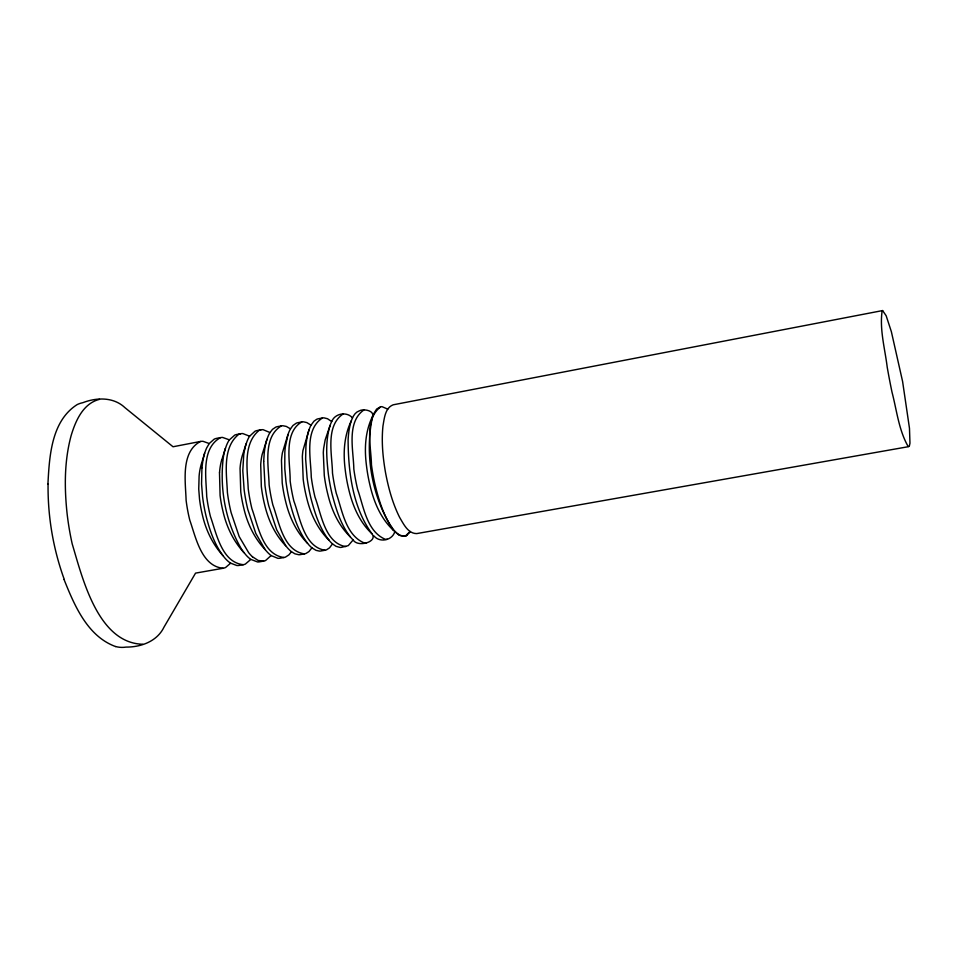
<?xml version="1.0" encoding="UTF-8"?>
<svg xmlns="http://www.w3.org/2000/svg" width="958" height="958" viewBox="0 0 958 958"><rect width="100%" height="100%" fill="white"/><g stroke="black" fill="none" stroke-linecap="round" stroke-linejoin="round"><path stroke-width="1.44" d="M47.924 484.113C49.385 456.463 51.277 421.041 77.155 404.599A23.866 23.866 0 0 1 82.819 402.695C96.686 397.331 113.643 396.887 124.983 407.701L173.027 446.763L200.462 441.47A9.796 9.796 0 0 1 203.096 441.339L209.239 443.542L214.125 439.207A9.556 9.556 0 0 1 216.58 438.369L220.532 437.614A9.305 9.305 0 0 1 222.639 437.447L229.393 439.866L234.746 435.112A9.053 9.053 0 0 1 236.722 434.489L240.697 433.723A8.921 8.921 0 0 1 242.829 433.579L249.643 436.201L254.996 431.232A8.682 8.682 0 0 1 256.972 430.585L260.971 429.819A8.55 8.55 0 0 1 263.115 429.687L270 432.537L272.515 429.328L275.82 427.112A8.203 8.203 0 0 1 277.317 426.669L281.341 425.903A8.083 8.083 0 0 1 282.957 425.759L286.346 426.442L290.466 428.861A31.542 31.542 0 0 0 287.975 434.621L285.292 447.206A99.943 99.943 0 0 0 284.837 452.176L284.789 468.809L285.987 481.67A188.642 188.642 0 0 0 289.747 501.872C293.543 516.422 298.285 531.283 307.566 543.342A31.327 31.327 0 0 0 311.925 547.856L316.032 550.347L319.361 551.09A7.808 7.808 0 0 0 320.942 550.97L325.001 550.251A7.724 7.724 0 0 0 326.57 549.796L329.516 547.856L332.498 543.893A31.027 31.027 0 0 1 328.929 540.144C319.385 527.978 314.751 512.746 310.859 498.004A194.127 194.127 0 0 1 307.099 477.743L305.626 458.894L305.913 446.715A86.663 86.663 0 0 1 307.135 437.076A53.253 53.253 0 0 1 308.967 429.962A31.207 31.207 0 0 1 311.015 425.196L313.949 421.209L316.799 419.245A7.46 7.46 0 0 1 318.319 418.778L322.379 417.999A7.353 7.353 0 0 1 324.02 417.868L327.48 418.718L331.707 421.556A30.943 30.943 0 0 0 330.127 425.328L325.181 439.854L323.648 448.356A83.334 83.334 0 0 0 323.301 452.715L324.295 475.611A158.13 158.13 0 0 0 327.864 494.436C331.648 510.207 338.557 525.463 350.353 536.935A30.812 30.812 0 0 0 353.155 539.929C357.514 547.736 378.506 541.905 371.884 533.678C359.178 521.619 352.328 505.129 348.508 488.376A162.956 162.956 0 0 1 345.155 469.169C343.084 452.811 344.054 435.77 351.358 420.694C352.795 416.73 354.915 412.311 359.202 410.922C363.058 408.467 374.207 410.455 372.674 416.059C365.082 431.375 364.303 448.799 366.447 465.432A168.081 168.081 0 0 0 369.896 484.892C373.764 501.729 380.577 518.362 393.487 530.385L399.067 535.223L404.707 536.169A6.371 6.371 0 0 0 406.264 535.678L410.407 531.726M219.49 472.27L220.089 495.478A138.611 138.611 0 0 0 222.974 511.309C226.447 526.589 233.333 541.078 244.015 552.67L244.146 552.838M201.934 467.875L201.563 484.029L202.545 496.436A169.614 169.614 0 0 0 206.042 515.943C209.742 530.409 214.652 545.114 224.016 556.981A30.967 30.967 0 0 0 230.603 563.232M244.817 448.775L244.446 450.547A78.628 78.628 0 0 0 243.703 455.134L242.805 470.701L244.098 489.418A178.559 178.559 0 0 0 247.823 509.5L255.81 533.462L265.115 549.593C254.217 538.013 247.284 523.379 243.739 507.979A142.227 142.227 0 0 1 240.769 491.909L240.051 468.402A61.001 61.001 0 0 1 242.146 456.068L246.122 443.901A54.762 54.762 0 0 0 244.817 448.775M209.239 443.542L206.724 447.841A41.086 41.086 0 0 0 204.677 453.23L201.24 464.343A59.983 59.983 0 0 0 199.108 476.126L198.737 489.071L199.515 499.01A135.174 135.174 0 0 0 202.306 514.614C205.719 529.762 212.532 544.12 222.998 555.7M221.789 459.876L225.346 448.56A54.367 54.367 0 0 0 224.376 452.08L223.729 455.062A75.035 75.035 0 0 0 223.346 457.17C219.406 488.64 225.537 522.002 241.656 549.389A54.558 54.558 0 0 0 244.015 552.67M330.127 425.328C325.217 440.955 326.534 457.792 328.307 473.803A199.935 199.935 0 0 0 332.091 494.112C336.03 509.069 340.653 524.589 350.353 536.935M287.939 434.609L282.382 452.883A72.964 72.964 0 0 0 281.472 460.594L282.215 482.892A149.484 149.484 0 0 0 285.592 501.25C289.28 516.841 296.166 531.822 307.566 543.342M308.991 429.962L302.944 450.511A77.778 77.778 0 0 0 302.333 456.667L303.195 479.263A153.699 153.699 0 0 0 306.68 497.849C310.416 513.536 317.314 528.66 328.917 540.156L328.834 540.061M372.674 416.059C364.22 454.164 371.944 497.813 393.487 530.385M373.333 414.395L376.626 409.078L380.577 406.791M394.768 531.798C392.217 540.528 379.572 542.982 373.919 535.893M331.707 421.556C334.761 413.389 346.856 411.186 352.484 417.904M353.167 539.917L348.281 545.617L341.599 547.317A7.448 7.448 0 0 1 340.006 547.425L336.054 546.335L332.498 543.893M290.466 428.861L292.956 425.508L296.262 423.185A7.832 7.832 0 0 1 297.77 422.729L301.806 421.951A7.712 7.712 0 0 1 303.435 421.819L306.859 422.586L311.027 425.208M311.937 547.832L308.931 551.592L305.985 553.449A8.095 8.095 0 0 1 304.428 553.892L300.393 554.598A8.179 8.179 0 0 1 298.824 554.73L294.956 553.832L291.471 551.724A31.698 31.698 0 0 1 286.334 546.455L286.274 546.455M410.084 531.486L405.593 535.833A6.383 6.383 0 0 1 404.444 536.217M291.471 551.724L288.897 554.886L285.508 557.077A8.478 8.478 0 0 1 283.951 557.508L279.94 558.215A8.646 8.646 0 0 1 277.856 558.322L271.102 555.568A32.033 32.033 0 0 1 265.21 549.605M271.102 555.568L265.629 560.478A8.957 8.957 0 0 1 263.582 561.113L259.582 561.819A9.029 9.029 0 0 1 257.51 561.939L250.828 559.388L245.344 564.082A9.341 9.341 0 0 1 243.308 564.693L239.332 565.388A9.52 9.52 0 0 1 236.746 565.483L230.65 563.16L225.657 567.447A9.831 9.831 0 0 1 223.13 568.262L195.552 573.124L163.962 627.203C157.088 641.393 141.054 647.189 126.025 647.093A24.692 24.692 0 0 1 115.667 646.542M882.617 310.572L882.126 310.943C879.48 329.564 884.929 348.604 887.204 367.106A758.197 758.197 0 0 0 892.006 392.169C896.76 410.275 898.748 430.046 908.124 446.452L909.358 446.009L909.968 443.195L909.477 428.298L902.592 381.464L891.359 331.648L886.15 315.733L882.617 310.572L393.199 404.803C385.02 407.892 384.314 418.55 382.972 425.939C381.344 441.542 382.841 457.313 385.547 472.713C388.445 488.089 392.612 503.381 399.642 517.428C403.522 523.87 407.94 533.63 416.706 533.594L908.723 446.632M407.15 535.187L405.45 535.989A6.251 6.251 0 0 1 403.617 536.264L400.324 535.498L396.816 533.151A33.698 33.698 0 0 1 391.654 527.104M99.488 399.354C83.118 403.366 75.55 420.873 71.155 435.531C64.222 461.073 64.306 487.981 67.156 514.123A292.382 292.382 0 0 0 72.209 543.928C82.34 577.638 97.788 643.189 142.862 644.255M363.824 410.012C346.173 422.466 353.574 450.751 353.825 469.061A207.359 207.359 0 0 0 357.633 489.43C363.561 506.267 366.686 531.367 385.224 539.27A6.814 6.814 0 0 0 387.331 539.246M343.048 414.012C325.073 426.202 332.21 454.703 332.486 473.024A201.12 201.12 0 0 0 336.282 493.346C342.21 510.207 345.575 535.294 364.351 542.982A7.149 7.149 0 0 0 366.447 542.935M322.379 417.999C304.081 429.938 310.943 458.619 311.254 476.976A195.24 195.24 0 0 0 315.026 497.238C321.193 513.644 324.75 542.887 345.67 546.599M281.341 425.903C262.444 437.351 268.731 466.378 269.114 484.796A184.451 184.451 0 0 0 272.862 504.962C278.946 521.475 283.173 550.79 304.428 553.892M220.532 437.614C200.845 448.38 206.186 477.85 206.7 496.4A170.344 170.344 0 0 0 210.401 516.41C216.364 533.103 221.621 562.442 243.308 564.693M200.462 441.47C180.535 452.032 185.541 481.623 186.103 500.22A166.117 166.117 0 0 0 189.792 520.194C195.719 536.947 201.324 566.274 223.13 568.25M301.806 421.951C282.861 432.729 290.502 463.9 290.142 480.892A189.696 189.696 0 0 0 293.89 501.118C300.022 517.571 303.902 546.85 325.001 550.251M263.582 561.113L258.205 560.478L252.469 556.766M283.951 557.508C262.552 554.706 257.977 525.367 251.942 508.806A179.505 179.505 0 0 1 248.206 488.688C247.487 470.031 242.613 444.033 259.019 430.453A8.61 8.61 0 0 1 260.971 429.819M115.655 646.578C87.429 636.34 74.413 605.36 64.042 579.494M387.762 409.126L382.062 406.683A6.383 6.383 0 0 0 380.841 406.743C363.824 419.173 371.225 446.775 371.453 464.798A212.856 212.856 0 0 0 374.937 484.221C378.578 499.106 383.008 514.278 391.606 527.139M371.884 533.678C352.64 507.165 348.329 472.078 348.101 440.201A91.549 91.549 0 0 1 349.395 428.142M219.574 472.282A59.779 59.779 0 0 1 221.717 459.852M225.441 448.584A32.943 32.943 0 0 1 229.309 439.818M250.78 559.448A31.458 31.458 0 0 1 244.589 553.281M252.457 556.778A36.153 36.153 0 0 1 248.601 552.586L239.165 536.528L231.118 512.614A174.811 174.811 0 0 1 227.405 492.556C226.675 473.887 222.017 447.661 238.758 434.333A8.993 8.993 0 0 1 240.697 433.723M202.018 467.875A74.365 74.365 0 0 1 204.593 453.206M349.454 428.154A50.415 50.415 0 0 1 351.323 420.682M267.031 439.267A31.949 31.949 0 0 1 269.964 432.513M246.182 443.925A32.416 32.416 0 0 1 249.583 436.165M64.258 579.422A270.946 270.946 0 0 1 48.068 484.113M263.69 461.241L264.995 485.562A183.457 183.457 0 0 0 268.731 505.728L276.682 529.774L285.879 545.964C274.862 534.576 268.216 519.871 264.612 504.626A145.496 145.496 0 0 1 261.33 486.508L260.708 464.51A67.216 67.216 0 0 1 262.097 454.655L266.983 439.255A55.444 55.444 0 0 0 265.354 445.59L265.258 446.057A81.957 81.957 0 0 0 264.264 452.823L263.69 461.241"/></g></svg>
